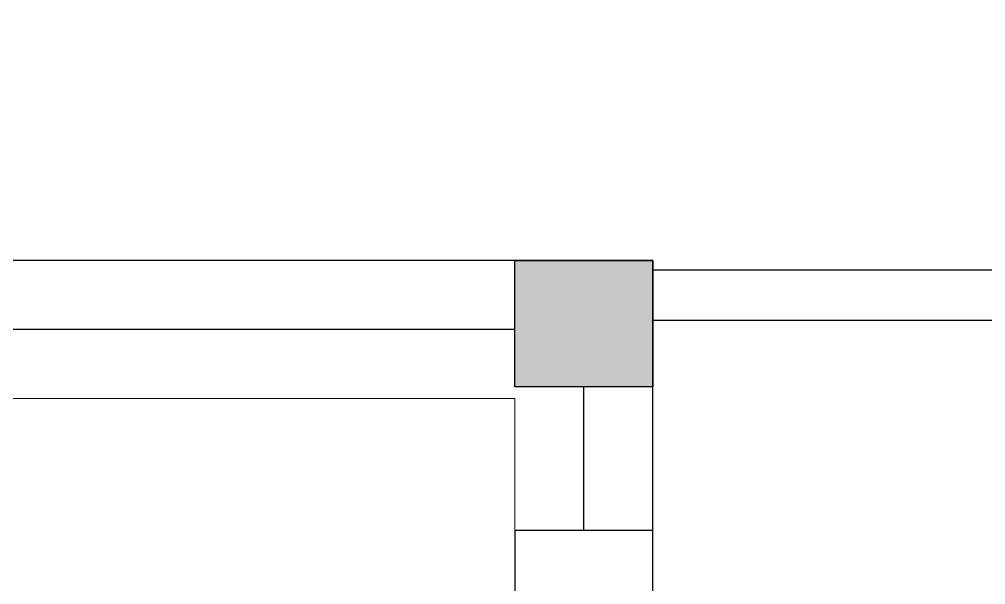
# Model space of a CAD drawing. Header units: inches. Extents: x -86493719 to 430035, y 21644 to 1519532.
# Drawn here: x 46332 to 48433, y 67173 to 68404 of the extents above; entities that cross this region are included whole.
import ezdxf

# ---------------------------------------------------------------- set-up
doc = ezdxf.new("R2010")
doc.units = ezdxf.units.IN
doc.header["$MEASUREMENT"] = 0
for name, color, linetype in [('Cabinet', 8, 'Continuous'), ('E-DB', 1, 'Continuous'), ('partition', 8, 'Continuous')]:
    doc.layers.add(name, color=color, linetype=linetype)
for name, color, linetype, lineweight in [('COLUMN', 8, 'Continuous', 30), ('LW', 8, 'Continuous', 20), ('wall', 8, 'Continuous', 30), ('WIN', 8, 'Continuous', 18)]:
    doc.layers.add(name, color=color, linetype=linetype, lineweight=lineweight)

msp = doc.modelspace()

# ---------------------------------------------------------------- hatches: boundary and pattern name
at = {"layer": 'COLUMN'}
msp.add_hatch(color=256, dxfattribs=at).paths.add_polyline_path([(47409.3, 67878.6), (47709.3, 67878.6), (47709.3, 67603.6), (47409.3, 67603.6)])

# ---------------------------------------------------------------- linework, layer by layer
at = {"layer": 'Cabinet'}
msp.add_line((47409.3, 67878.6), (45784.3, 67878.6), dxfattribs=at)
at = {"layer": 'COLUMN'}
msp.add_lwpolyline([(47409.3, 67878.6), (47709.3, 67878.6), (47709.3, 67603.6), (47409.3, 67603.6)], close=True, dxfattribs=at)
at = {"layer": 'E-DB'}
msp.add_lwpolyline([(46033.5, 58228.6), (44284.3, 58228.6), (44284.3, 61228.6), (47709.3, 61228.6), (47709.3, 67878.6), (45709.3, 67878.6), (45709.3, 79728.6), (49709.3, 79728.6), (49709.3, 82228.6), (55557.4, 82228.6)], dxfattribs=at)
at = {"layer": 'LW'}
for p, q in [((47409.3, 67578.6), (46234.3, 67578.6)), ((47409.3, 67291.1), (47409.3, 67578.6))]:
    msp.add_line(p, q, dxfattribs=at)
at = {"layer": 'partition'}
for p, q in [((47709.3, 67858.6), (51689.3, 67858.6)), ((47709.3, 67748.6), (51689.3, 67748.6))]:
    msp.add_line(p, q, dxfattribs=at)
at = {"layer": 'wall'}
for p, q in [((47709.3, 67141.1), (47709.3, 67878.6)), ((47409.3, 67728.6), (45559.3, 67728.6)), ((47559.3, 67291.1), (47559.3, 67603.6))]:
    msp.add_line(p, q, dxfattribs=at)
msp.add_lwpolyline([(47709.3, 67141.1), (47709.3, 67291.1), (47409.3, 67291.1), (47409.3, 67141.1)], close=True, dxfattribs=at)
at = {"layer": 'WIN'}
msp.add_line((47709.3, 67603.6), (47709.3, 67878.6), dxfattribs=at)

doc.saveas('drawing.dxf')
